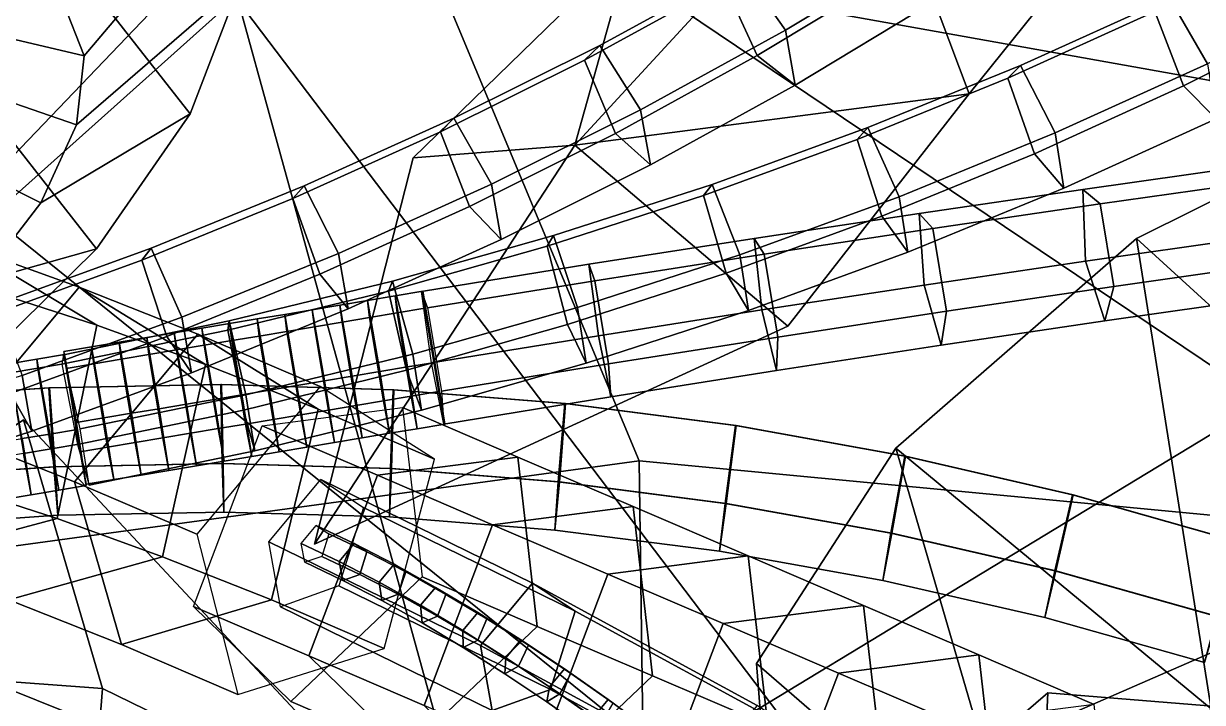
# Model space of a CAD drawing. Header units: metres. Extents: x -219 to 389, y -251 to 301.
# Drawn here: x 121.76 to 146.49, y 33.59 to 47.84 of the extents above; entities that cross this region are included whole.
import ezdxf

# ---------------------------------------------------------------- set-up
doc = ezdxf.new("R2010")
doc.units = ezdxf.units.M

msp = doc.modelspace()

# ---------------------------------------------------------------- linework, layer by layer
at = {"layer": 'Breeder_1InfInt', "color": 3}
for points in [[(129.0201, 41.6698, 412.3151), (129.5992, 41.767, 412.3104), (129.5532, 42.1246, 414.0252), (128.9742, 42.02746, 414.03)], [(128.9742, 42.02746, 414.03), (129.5532, 42.1246, 414.0252), (129.8111, 40.6313, 414.9052), (129.232, 40.5341, 414.91)], [(129.5992, 41.767, 412.3104), (130.1782, 41.8642, 412.3056), (130.1323, 42.2218, 414.0205), (129.5532, 42.1246, 414.0252)], [(129.5532, 42.1246, 414.0252), (130.1323, 42.2218, 414.0205), (130.3901, 40.7285, 414.9005), (129.8111, 40.6313, 414.9052)], [(127.2829, 41.3783, 412.3294), (127.862, 41.4755, 412.3246), (127.8161, 41.8331, 414.0395), (127.237, 41.7359, 414.0443)], [(127.237, 41.7359, 414.0443), (127.8161, 41.8331, 414.0395), (128.0739, 40.3398, 414.9195), (127.4948, 40.2426, 414.9243)], [(127.862, 41.4755, 412.3246), (128.441, 41.5727, 412.3199), (128.3951, 41.9302, 414.0348), (127.8161, 41.8331, 414.0395)], [(127.8161, 41.8331, 414.0395), (128.3951, 41.9302, 414.0348), (128.653, 40.437, 414.9147), (128.0739, 40.3398, 414.9195)], [(128.441, 41.5727, 412.3199), (129.0201, 41.6698, 412.3151), (128.9742, 42.02746, 414.03), (128.3951, 41.9302, 414.0348)], [(128.3951, 41.9302, 414.0348), (128.9742, 42.02746, 414.03), (129.232, 40.5341, 414.91), (128.653, 40.437, 414.9147)], [(129.8912, 40.01818, 412.1329), (130.4702, 40.1153, 412.1282), (130.1782, 41.8642, 412.3056), (129.5992, 41.767, 412.3104)], [(126.1248, 41.184, 412.3389), (126.7039, 41.2811, 412.3342), (126.658, 41.6387, 414.049), (126.0789, 41.5415, 414.0538)], [(126.0789, 41.5415, 414.0538), (126.658, 41.6387, 414.049), (126.9158, 40.1454, 414.929), (126.3367, 40.0483, 414.9338)], [(126.7039, 41.2811, 412.3342), (127.2829, 41.3783, 412.3294), (127.237, 41.7359, 414.0443), (126.658, 41.6387, 414.049)], [(126.658, 41.6387, 414.049), (127.237, 41.7359, 414.0443), (127.4948, 40.2426, 414.9243), (126.9158, 40.1454, 414.929)], [(128.154, 39.7266, 412.1472), (128.7331, 39.8238, 412.1425), (128.441, 41.5727, 412.3199), (127.862, 41.4755, 412.3246)], [(128.7331, 39.8238, 412.1425), (129.3121, 39.921, 412.1377), (129.0201, 41.6698, 412.3151), (128.441, 41.5727, 412.3199)], [(129.3121, 39.921, 412.1377), (129.8912, 40.01818, 412.1329), (129.5992, 41.767, 412.3104), (129.0201, 41.6698, 412.3151)], [(124.3877, 40.8924, 412.3532), (124.9667, 40.9896, 412.3484), (124.9208, 41.3472, 414.0633), (124.3418, 41.25, 414.0681)], [(124.3418, 41.25, 414.0681), (124.9208, 41.3472, 414.0633), (125.1786, 39.8539, 414.9433), (124.5996, 39.7567, 414.9481)], [(124.9667, 40.9896, 412.3484), (125.5458, 41.08684, 412.3437), (125.4999, 41.4444, 414.0586), (124.9208, 41.3472, 414.0633)], [(124.9208, 41.3472, 414.0633), (125.4999, 41.4444, 414.0586), (125.7577, 39.9511, 414.9385), (125.1786, 39.8539, 414.9433)], [(125.5458, 41.08684, 412.3437), (126.1248, 41.184, 412.3389), (126.0789, 41.5415, 414.0538), (125.4999, 41.4444, 414.0586)], [(125.4999, 41.4444, 414.0586), (126.0789, 41.5415, 414.0538), (126.3367, 40.0483, 414.9338), (125.7577, 39.9511, 414.9385)], [(126.9959, 39.5323, 412.1567), (127.575, 39.6294, 412.152), (127.2829, 41.3783, 412.3294), (126.7039, 41.2811, 412.3342)], [(127.575, 39.6294, 412.152), (128.154, 39.7266, 412.1472), (127.862, 41.4755, 412.3246), (127.2829, 41.3783, 412.3294)], [(123.2296, 40.6981, 412.3627), (123.8086, 40.7953, 412.358), (123.7627, 41.1528, 414.0728), (123.1837, 41.05571, 414.0776)], [(123.1837, 41.05571, 414.0776), (123.7627, 41.1528, 414.0728), (124.0206, 39.6596, 414.9528), (123.4415, 39.5624, 414.9576)], [(123.8086, 40.7953, 412.358), (124.3877, 40.8924, 412.3532), (124.3418, 41.25, 414.0681), (123.7627, 41.1528, 414.0728)], [(123.7627, 41.1528, 414.0728), (124.3418, 41.25, 414.0681), (124.5996, 39.7567, 414.9481), (124.0206, 39.6596, 414.9528)], [(125.2588, 39.2407, 412.171), (125.8378, 39.3379, 412.1663), (125.5458, 41.08684, 412.3437), (124.9667, 40.9896, 412.3484)], [(125.8378, 39.3379, 412.1663), (126.4169, 39.4351, 412.1615), (126.1248, 41.184, 412.3389), (125.5458, 41.08684, 412.3437)], [(126.4169, 39.4351, 412.1615), (126.9959, 39.5323, 412.1567), (126.7039, 41.2811, 412.3342), (126.1248, 41.184, 412.3389)], [(122.0552, 40.6061, 412.4762), (122.6342, 40.7033, 412.4715), (122.6166, 40.8934, 414.2133), (122.0376, 40.7962, 414.2181)], [(122.0376, 40.7962, 414.2181), (122.6166, 40.8934, 414.2133), (122.8863, 39.322, 414.9406), (122.3073, 39.2248, 414.9453)], [(122.6506, 40.6009, 412.3675), (123.2296, 40.6981, 412.3627), (123.1837, 41.05571, 414.0776), (122.6046, 40.9585, 414.0824)], [(122.6046, 40.9585, 414.0824), (123.1837, 41.05571, 414.0776), (123.4415, 39.5624, 414.9576), (122.8625, 39.4652, 414.9623)], [(124.1007, 39.04642, 412.1805), (124.6797, 39.1436, 412.1758), (124.3877, 40.8924, 412.3532), (123.8086, 40.7953, 412.358)], [(124.6797, 39.1436, 412.1758), (125.2588, 39.2407, 412.171), (124.9667, 40.9896, 412.3484), (124.3877, 40.8924, 412.3532)], [(121.4761, 40.5089, 412.481), (122.0552, 40.6061, 412.4762), (122.0376, 40.7962, 414.2181), (121.4585, 40.699, 414.2229)], [(121.4585, 40.699, 414.2229), (122.0376, 40.7962, 414.2181), (122.3073, 39.2248, 414.9453), (121.7282, 39.1277, 414.9501)], [(121.7569, 38.8183, 412.1154), (122.3359, 38.9154, 412.1106), (122.0552, 40.6061, 412.4762), (121.4761, 40.5089, 412.481)], [(122.3359, 38.9154, 412.1106), (122.9149, 39.01266, 412.1058), (122.6342, 40.7033, 412.4715), (122.0552, 40.6061, 412.4762)], [(122.9426, 38.852, 412.1901), (123.5216, 38.9492, 412.1853), (123.2296, 40.6981, 412.3627), (122.6506, 40.6009, 412.3675)], [(123.5216, 38.9492, 412.1853), (124.1007, 39.04642, 412.1805), (123.8086, 40.7953, 412.358), (123.2296, 40.6981, 412.3627)], [(129.232, 40.5341, 414.91), (129.8111, 40.6313, 414.9052), (130.0187, 39.3369, 413.7424), (129.4397, 39.2397, 413.7472)], [(129.8111, 40.6313, 414.9052), (130.3901, 40.7285, 414.9005), (130.5978, 39.4341, 413.7376), (130.0187, 39.3369, 413.7424)], [(127.4948, 40.2426, 414.9243), (128.0739, 40.3398, 414.9195), (128.2816, 39.04543, 413.7567), (127.7025, 38.9482, 413.7614)], [(128.0739, 40.3398, 414.9195), (128.653, 40.437, 414.9147), (128.8606, 39.1426, 413.7519), (128.2816, 39.04543, 413.7567)], [(128.653, 40.437, 414.9147), (129.232, 40.5341, 414.91), (129.4397, 39.2397, 413.7472), (128.8606, 39.1426, 413.7519)], [(126.3367, 40.0483, 414.9338), (126.9158, 40.1454, 414.929), (127.1235, 38.851, 413.7662), (126.5444, 38.7539, 413.771)], [(126.9158, 40.1454, 414.929), (127.4948, 40.2426, 414.9243), (127.7025, 38.9482, 413.7614), (127.1235, 38.851, 413.7662)], [(130.0187, 39.3369, 413.7424), (130.5978, 39.4341, 413.7376), (130.4702, 40.1153, 412.1282), (129.8912, 40.01818, 412.1329)], [(124.5996, 39.7567, 414.9481), (125.1786, 39.8539, 414.9433), (125.3863, 38.5595, 413.7805), (124.8073, 38.4623, 413.7852)], [(125.1786, 39.8539, 414.9433), (125.7577, 39.9511, 414.9385), (125.9654, 38.6567, 413.7757), (125.3863, 38.5595, 413.7805)], [(125.7577, 39.9511, 414.9385), (126.3367, 40.0483, 414.9338), (126.5444, 38.7539, 413.771), (125.9654, 38.6567, 413.7757)], [(128.8606, 39.1426, 413.7519), (129.4397, 39.2397, 413.7472), (129.3121, 39.921, 412.1377), (128.7331, 39.8238, 412.1425)], [(129.4397, 39.2397, 413.7472), (130.0187, 39.3369, 413.7424), (129.8912, 40.01818, 412.1329), (129.3121, 39.921, 412.1377)], [(123.4415, 39.5624, 414.9576), (124.0206, 39.6596, 414.9528), (124.2282, 38.3652, 413.79), (123.6492, 38.268, 413.7948)], [(124.0206, 39.6596, 414.9528), (124.5996, 39.7567, 414.9481), (124.8073, 38.4623, 413.7852), (124.2282, 38.3652, 413.79)], [(127.1235, 38.851, 413.7662), (127.7025, 38.9482, 413.7614), (127.575, 39.6294, 412.152), (126.9959, 39.5323, 412.1567)], [(127.7025, 38.9482, 413.7614), (128.2816, 39.04543, 413.7567), (128.154, 39.7266, 412.1472), (127.575, 39.6294, 412.152)], [(128.2816, 39.04543, 413.7567), (128.8606, 39.1426, 413.7519), (128.7331, 39.8238, 412.1425), (128.154, 39.7266, 412.1472)], [(122.8625, 39.4652, 414.9623), (123.4415, 39.5624, 414.9576), (123.6492, 38.268, 413.7948), (123.0701, 38.1708, 413.7995)], [(125.3863, 38.5595, 413.7805), (125.9654, 38.6567, 413.7757), (125.8378, 39.3379, 412.1663), (125.2588, 39.2407, 412.171)], [(125.9654, 38.6567, 413.7757), (126.5444, 38.7539, 413.771), (126.4169, 39.4351, 412.1615), (125.8378, 39.3379, 412.1663)], [(126.5444, 38.7539, 413.771), (127.1235, 38.851, 413.7662), (126.9959, 39.5323, 412.1567), (126.4169, 39.4351, 412.1615)], [(121.1492, 39.03054, 414.9548), (121.7282, 39.1277, 414.9501), (121.9154, 37.9478, 413.6279), (121.3363, 37.8506, 413.6327)], [(121.7282, 39.1277, 414.9501), (122.3073, 39.2248, 414.9453), (122.4944, 38.04497, 413.6231), (121.9154, 37.9478, 413.6279)], [(122.3073, 39.2248, 414.9453), (122.8863, 39.322, 414.9406), (123.0735, 38.1421, 413.6184), (122.4944, 38.04497, 413.6231)], [(124.2282, 38.3652, 413.79), (124.8073, 38.4623, 413.7852), (124.6797, 39.1436, 412.1758), (124.1007, 39.04642, 412.1805)], [(124.8073, 38.4623, 413.7852), (125.3863, 38.5595, 413.7805), (125.2588, 39.2407, 412.171), (124.6797, 39.1436, 412.1758)], [(121.9154, 37.9478, 413.6279), (122.4944, 38.04497, 413.6231), (122.3359, 38.9154, 412.1106), (121.7569, 38.8183, 412.1154)], [(122.4944, 38.04497, 413.6231), (123.0735, 38.1421, 413.6184), (122.9149, 39.01266, 412.1058), (122.3359, 38.9154, 412.1106)], [(123.0701, 38.1708, 413.7995), (123.6492, 38.268, 413.7948), (123.5216, 38.9492, 412.1853), (122.9426, 38.852, 412.1901)], [(123.6492, 38.268, 413.7948), (124.2282, 38.3652, 413.79), (124.1007, 39.04642, 412.1805), (123.5216, 38.9492, 412.1853)], [(121.3363, 37.8506, 413.6327), (121.9154, 37.9478, 413.6279), (121.7569, 38.8183, 412.1154), (121.1778, 38.7211, 412.1201)]]:
    msp.add_3dface(points, dxfattribs=at)
at = {"layer": 'Breeder_1Pdcel', "color": 3}
for points in [[(137.7448, 47.6967, 417.1733), (140.6866, 49.4674, 418.2956), (139.7007, 50.7316, 418.8863), (136.8228, 49.00234, 417.7892)], [(136.4563, 48.6744, 419.43), (139.2945, 50.3811, 420.5084), (140.0255, 48.8971, 420.9353), (137.1484, 47.163, 419.8434)], [(145.8034, 48.376, 410.7844), (148.849, 49.9012, 409.8495), (149.7151, 48.556, 410.4736), (146.6013, 46.9937, 411.43)], [(146.0965, 46.5281, 408.7137), (149.1413, 48.05811, 407.7842), (148.4964, 49.5952, 408.1969), (145.4931, 48.08989, 409.1152)], [(137.9491, 46.5428, 418.4621), (140.8903, 48.3165, 419.5811), (140.6866, 49.4674, 418.2956), (137.7448, 47.6967, 417.1733)], [(133.85, 47.3732, 416.7969), (136.8228, 49.00234, 417.7892), (136.4563, 48.6744, 419.43), (133.5247, 47.06659, 418.455)], [(134.7057, 46.02837, 416.1581), (137.7448, 47.6967, 417.1733), (136.8228, 49.00234, 417.7892), (133.85, 47.3732, 416.7969)], [(137.1484, 47.163, 419.8434), (140.0255, 48.8971, 420.9353), (140.8903, 48.3165, 419.5811), (137.9491, 46.5428, 418.4621)], [(133.5247, 47.06659, 418.455), (136.4563, 48.6744, 419.43), (137.1484, 47.163, 419.8434), (134.1763, 45.5292, 418.8564)], [(142.409, 46.691, 409.927), (145.4931, 48.08989, 409.1152), (145.8034, 48.376, 410.7844), (142.6756, 46.9587, 411.6112)], [(142.6756, 46.9587, 411.6112), (145.8034, 48.376, 410.7844), (146.6013, 46.9937, 411.43), (143.4032, 45.5417, 412.2762)], [(142.9694, 45.1061, 409.5353), (146.0965, 46.5281, 408.7137), (145.4931, 48.08989, 409.1152), (142.409, 46.691, 409.927)], [(146.7852, 45.8345, 410.131), (149.8985, 47.3997, 409.1778), (149.1413, 48.05811, 407.7842), (146.0965, 46.5281, 408.7137)], [(134.9105, 44.8715, 417.4502), (137.9491, 46.5428, 418.4621), (137.7448, 47.6967, 417.1733), (134.7057, 46.02837, 416.1581)], [(130.7894, 45.8484, 415.9118), (133.85, 47.3732, 416.7969), (133.5247, 47.06659, 418.455), (130.5067, 45.5616, 417.5858)], [(131.5766, 44.4664, 415.2525), (134.7057, 46.02837, 416.1581), (133.85, 47.3732, 416.7969), (130.7894, 45.8484, 415.9118)], [(130.5067, 45.5616, 417.5858), (133.5247, 47.06659, 418.455), (134.1763, 45.5292, 418.8564), (131.1166, 43.9997, 417.9766)], [(134.1763, 45.5292, 418.8564), (137.1484, 47.163, 419.8434), (137.9491, 46.5428, 418.4621), (134.9105, 44.8715, 417.4502)], [(139.2515, 45.402, 410.6304), (142.409, 46.691, 409.927), (142.6756, 46.9587, 411.6112), (139.4732, 45.6527, 412.3282)], [(139.4732, 45.6527, 412.3282), (142.6756, 46.9587, 411.6112), (143.4032, 45.5417, 412.2762), (140.1284, 44.2034, 413.0099)], [(143.4032, 45.5417, 412.2762), (146.6013, 46.9937, 411.43), (146.7852, 45.8345, 410.131), (143.5875, 44.3795, 410.9738)], [(139.7677, 43.7954, 410.247), (142.9694, 45.1061, 409.5353), (142.409, 46.691, 409.927), (139.2515, 45.402, 410.6304)], [(143.5875, 44.3795, 410.9738), (146.7852, 45.8345, 410.131), (146.0965, 46.5281, 408.7137), (142.9694, 45.1061, 409.5353)], [(131.7818, 43.3066, 416.5479), (134.9105, 44.8715, 417.4502), (134.7057, 46.02837, 416.1581), (131.5766, 44.4664, 415.2525)], [(127.6484, 44.4314, 415.1361), (130.7894, 45.8484, 415.9118), (130.5067, 45.5616, 417.5858), (127.4096, 44.163, 416.8244)], [(128.3649, 43.01476, 414.4587), (131.5766, 44.4664, 415.2525), (130.7894, 45.8484, 415.9118), (127.6484, 44.4314, 415.1361)], [(127.4096, 44.163, 416.8244), (130.5067, 45.5616, 417.5858), (131.1166, 43.9997, 417.9766), (127.9764, 42.578, 417.2061)], [(131.1166, 43.9997, 417.9766), (134.1763, 45.5292, 418.8564), (134.9105, 44.8715, 417.4502), (131.7818, 43.3066, 416.5479)], [(136.0282, 44.2259, 411.2237), (139.2515, 45.402, 410.6304), (139.4732, 45.6527, 412.3282), (136.2038, 44.4612, 412.9335)], [(136.2038, 44.4612, 412.9335), (139.4732, 45.6527, 412.3282), (140.1284, 44.2034, 413.0099), (136.7849, 42.9822, 413.6295)], [(140.1284, 44.2034, 413.0099), (143.4032, 45.5417, 412.2762), (143.5875, 44.3795, 410.9738), (140.3132, 43.03831, 411.7043)], [(136.4991, 42.5993, 410.847), (139.7677, 43.7954, 410.247), (139.2515, 45.402, 410.6304), (136.0282, 44.2259, 411.2237)], [(140.3132, 43.03831, 411.7043), (143.5875, 44.3795, 410.9738), (142.9694, 45.1061, 409.5353), (139.7677, 43.7954, 410.247)], [(144.3478, 44.05415, 413.9526), (147.8257, 44.5467, 414.799), (147.3838, 44.8382, 416.4465), (143.9834, 44.3578, 415.6213)], [(143.9834, 44.3578, 415.6213), (147.3838, 44.8382, 416.4465), (147.3948, 43.3258, 417.2873), (144.0426, 42.8485, 416.4747)], [(144.6369, 42.3227, 413.7769), (148.114, 42.8197, 414.6238), (147.8257, 44.5467, 414.799), (144.3478, 44.05415, 413.9526)], [(124.4345, 43.1257, 414.4715), (127.6484, 44.4314, 415.1361), (127.4096, 44.163, 416.8244), (124.241, 42.8743, 416.1726)], [(125.0785, 41.6767, 413.7785), (128.3649, 43.01476, 414.4587), (127.6484, 44.4314, 415.1361), (124.4345, 43.1257, 414.4715)], [(128.5707, 41.852, 415.7573), (131.7818, 43.3066, 416.5479), (131.5766, 44.4664, 415.2525), (128.3649, 43.01476, 414.4587)], [(132.7468, 43.1656, 411.7054), (136.0282, 44.2259, 411.2237), (136.2038, 44.4612, 412.9335), (132.8754, 43.3871, 413.4257)], [(132.8754, 43.3871, 413.4257), (136.2038, 44.4612, 412.9335), (136.7849, 42.9822, 413.6295), (133.3807, 41.8809, 414.1334)], [(140.8357, 43.5383, 413.2787), (144.3478, 44.05415, 413.9526), (143.9834, 44.3578, 415.6213), (140.5497, 43.8546, 414.9648)], [(140.5497, 43.8546, 414.9648), (143.9834, 44.3578, 415.6213), (144.0426, 42.8485, 416.4747), (140.6579, 42.3489, 415.8284)], [(124.241, 42.8743, 416.1726), (127.4096, 44.163, 416.8244), (127.9764, 42.578, 417.2061), (124.7634, 41.2676, 416.5468)], [(133.1715, 41.5204, 411.334), (136.4991, 42.5993, 410.847), (136.0282, 44.2259, 411.2237), (132.7468, 43.1656, 411.7054)], [(136.7849, 42.9822, 413.6295), (140.1284, 44.2034, 413.0099), (140.3132, 43.03831, 411.7043), (136.9702, 41.8141, 412.3205)], [(141.1255, 41.8025, 413.1025), (144.6369, 42.3227, 413.7769), (144.3478, 44.05415, 413.9526), (140.8357, 43.5383, 413.2787)], [(127.9764, 42.578, 417.2061), (131.1166, 43.9997, 417.9766), (131.7818, 43.3066, 416.5479), (128.5707, 41.852, 415.7573)], [(136.9702, 41.8141, 412.3205), (140.3132, 43.03831, 411.7043), (139.7677, 43.7954, 410.247), (136.4991, 42.5993, 410.847)], [(137.2977, 43.00053, 412.7787), (140.8357, 43.5383, 413.2787), (140.5497, 43.8546, 414.9648), (137.0911, 43.3301, 414.4784)], [(137.0911, 43.3301, 414.4784), (140.5497, 43.8546, 414.9648), (140.6579, 42.3489, 415.8284), (137.2488, 41.8282, 415.3499)], [(137.5882, 41.2603, 412.6022), (141.1255, 41.8025, 413.1025), (140.8357, 43.5383, 413.2787), (137.2977, 43.00053, 412.7787)], [(129.4154, 42.2236, 412.0745), (132.7468, 43.1656, 411.7054), (132.8754, 43.3871, 413.4257), (129.496, 42.4329, 413.8036)], [(129.496, 42.4329, 413.8036), (132.8754, 43.3871, 413.4257), (133.3807, 41.8809, 414.1334), (129.9239, 40.9022, 414.5205)], [(133.7423, 42.442, 412.4541), (137.2977, 43.00053, 412.7787), (137.0911, 43.3301, 414.4784), (133.6158, 42.7853, 414.1634)], [(133.6158, 42.7853, 414.1634), (137.0911, 43.3301, 414.4784), (137.2488, 41.8282, 415.3499), (133.8234, 41.2876, 415.0403)], [(144.0426, 42.8485, 416.4747), (147.3948, 43.3258, 417.2873), (147.8435, 42.08545, 416.1672), (144.4442, 41.598, 415.3413)], [(121.1556, 41.9345, 413.9198), (124.4345, 43.1257, 414.4715), (124.241, 42.8743, 416.1726), (121.0083, 41.6985, 415.6321)], [(121.7252, 40.4557, 413.2137), (125.0785, 41.6767, 413.7785), (124.4345, 43.1257, 414.4715), (121.1556, 41.9345, 413.9198)], [(129.7928, 40.5616, 411.7066), (133.1715, 41.5204, 411.334), (132.7468, 43.1656, 411.7054), (129.4154, 42.2236, 412.0745)], [(121.0083, 41.6985, 415.6321), (124.241, 42.8743, 416.1726), (124.7634, 41.2676, 416.5468), (121.4853, 40.0717, 416.0003)], [(125.2848, 40.511, 415.0804), (128.5707, 41.852, 415.7573), (128.3649, 43.01476, 414.4587), (125.0785, 41.6767, 413.7785)], [(133.3807, 41.8809, 414.1334), (136.7849, 42.9822, 413.6295), (136.9702, 41.8141, 412.3205), (133.5664, 40.7098, 412.8212)], [(134.0336, 40.6975, 412.2771), (137.5882, 41.2603, 412.6022), (137.2977, 43.00053, 412.7787), (133.7423, 42.442, 412.4541)], [(140.6579, 42.3489, 415.8284), (144.0426, 42.8485, 416.4747), (144.4442, 41.598, 415.3413), (141.0117, 41.08791, 414.6841)], [(144.4442, 41.598, 415.3413), (147.8435, 42.08545, 416.1672), (148.114, 42.8197, 414.6238), (144.6369, 42.3227, 413.7769)], [(124.7634, 41.2676, 416.5468), (127.9764, 42.578, 417.2061), (128.5707, 41.852, 415.7573), (125.2848, 40.511, 415.0804)], [(130.2364, 41.8738, 412.3066), (133.7423, 42.442, 412.4541), (133.6158, 42.7853, 414.1634), (130.1096, 42.218, 414.0201)], [(130.1096, 42.218, 414.0201), (133.6158, 42.7853, 414.1634), (133.8234, 41.2876, 415.0403), (130.3177, 40.7165, 414.8992)], [(133.5664, 40.7098, 412.8212), (136.9702, 41.8141, 412.3205), (136.4991, 42.5993, 410.847), (133.1715, 41.5204, 411.334)], [(126.0418, 41.4022, 412.3301), (129.4154, 42.2236, 412.0745), (129.496, 42.4329, 413.8036), (126.0736, 41.601, 414.0664)], [(126.0736, 41.601, 414.0664), (129.496, 42.4329, 413.8036), (129.9239, 40.9022, 414.5205), (126.423, 40.04864, 414.7898)], [(130.5284, 40.1249, 412.1292), (134.0336, 40.6975, 412.2771), (133.7423, 42.442, 412.4541), (130.2364, 41.8738, 412.3066)], [(137.2488, 41.8282, 415.3499), (140.6579, 42.3489, 415.8284), (141.0117, 41.08791, 414.6841), (137.5543, 40.5563, 414.1969)], [(141.0117, 41.08791, 414.6841), (144.4442, 41.598, 415.3413), (144.6369, 42.3227, 413.7769), (141.1255, 41.8025, 413.1025)], [(126.3712, 39.725, 411.9641), (129.7928, 40.5616, 411.7066), (129.4154, 42.2236, 412.0745), (126.0418, 41.4022, 412.3301)], [(129.9239, 40.9022, 414.5205), (133.3807, 41.8809, 414.1334), (133.5664, 40.7098, 412.8212), (130.1101, 39.7282, 413.2049)], [(133.8234, 41.2876, 415.0403), (137.2488, 41.8282, 415.3499), (137.5543, 40.5563, 414.1969), (134.0802, 40.00468, 413.8812)], [(121.932, 39.2871, 414.5189), (125.2848, 40.511, 415.0804), (125.0785, 41.6767, 413.7785), (121.7252, 40.4557, 413.2137)], [(122.5621, 40.6898, 412.4733), (126.0418, 41.4022, 412.3301), (126.0736, 41.601, 414.0664), (122.594, 40.8892, 414.2139)], [(122.594, 40.8892, 414.2139), (126.0736, 41.601, 414.0664), (126.423, 40.04864, 414.7898), (122.9443, 39.3328, 414.9391)], [(137.5543, 40.5563, 414.1969), (141.0117, 41.08791, 414.6841), (141.1255, 41.8025, 413.1025), (137.5882, 41.2603, 412.6022)], [(122.8923, 39.00844, 412.1064), (126.3712, 39.725, 411.9641), (126.0418, 41.4022, 412.3301), (122.5621, 40.6898, 412.4733)], [(130.1101, 39.7282, 413.2049), (133.5664, 40.7098, 412.8212), (133.1715, 41.5204, 411.334), (129.7928, 40.5616, 411.7066)], [(121.4853, 40.0717, 416.0003), (124.7634, 41.2676, 416.5468), (125.2848, 40.511, 415.0804), (121.932, 39.2871, 414.5189)], [(130.3177, 40.7165, 414.8992), (133.8234, 41.2876, 415.0403), (134.0802, 40.00468, 413.8812), (130.5751, 39.4303, 413.7373)], [(134.0802, 40.00468, 413.8812), (137.5543, 40.5563, 414.1969), (137.5882, 41.2603, 412.6022), (134.0336, 40.6975, 412.2771)], [(126.423, 40.04864, 414.7898), (129.9239, 40.9022, 414.5205), (130.1101, 39.7282, 413.2049), (126.6097, 38.8716, 413.4709)], [(130.5751, 39.4303, 413.7373), (134.0802, 40.00468, 413.8812), (134.0336, 40.6975, 412.2771), (130.5284, 40.1249, 412.1292)], [(118.5205, 38.183, 414.074), (121.932, 39.2871, 414.5189), (121.7252, 40.4557, 413.2137), (118.3131, 39.3546, 412.7655)], [(126.6097, 38.8716, 413.4709), (130.1101, 39.7282, 413.2049), (129.7928, 40.5616, 411.7066), (126.3712, 39.725, 411.9641)], [(118.8716, 38.2979, 412.0898), (122.395, 38.5388, 412.0644), (122.2863, 40.197, 412.5922), (118.6811, 39.9527, 412.6197)], [(118.6811, 39.9527, 412.6197), (122.2863, 40.197, 412.5922), (122.3009, 40.1966, 414.3652), (118.6958, 39.9523, 414.3971)], [(118.6958, 39.9523, 414.3971), (122.3009, 40.1966, 414.3652), (122.4183, 38.5382, 414.8905), (118.8949, 38.2973, 414.923)], [(122.395, 38.5388, 412.0644), (125.9261, 38.6065, 412.0388), (125.899, 40.2641, 412.5646), (122.2863, 40.197, 412.5922)], [(122.2863, 40.197, 412.5922), (125.899, 40.2641, 412.5646), (125.9135, 40.2637, 414.3332), (122.3009, 40.1966, 414.3652)], [(122.3009, 40.1966, 414.3652), (125.9135, 40.2637, 414.3332), (125.9494, 38.6059, 414.8578), (122.4183, 38.5382, 414.8905)], [(125.9261, 38.6065, 412.0388), (129.4563, 38.5008, 412.0132), (129.5104, 40.1538, 412.5371), (125.899, 40.2641, 412.5646)], [(125.899, 40.2641, 412.5646), (129.5104, 40.1538, 412.5371), (129.525, 40.1534, 414.3011), (125.9135, 40.2637, 414.3332)], [(125.9135, 40.2637, 414.3332), (129.525, 40.1534, 414.3011), (129.4795, 38.5003, 414.8251), (125.9494, 38.6059, 414.8578)], [(129.4563, 38.5008, 412.0132), (132.9772, 38.2221, 411.9877), (133.112, 39.8665, 412.5095), (129.5104, 40.1538, 412.5371)], [(129.525, 40.1534, 414.3011), (133.1265, 39.8661, 414.2691), (133.0003, 38.2215, 414.7925), (129.4795, 38.5003, 414.8251)], [(129.5104, 40.1538, 412.5371), (133.112, 39.8665, 412.5095), (133.1265, 39.8661, 414.2691), (129.525, 40.1534, 414.3011)], [(118.1501, 38.993, 415.5679), (121.4853, 40.0717, 416.0003), (121.932, 39.2871, 414.5189), (118.5205, 38.183, 414.074)], [(122.9443, 39.3328, 414.9391), (126.423, 40.04864, 414.7898), (126.6097, 38.8716, 413.4709), (123.1314, 38.1529, 413.6169)], [(132.9772, 38.2221, 411.9877), (136.4802, 37.7709, 411.9622), (136.6949, 39.4028, 412.4821), (133.112, 39.8665, 412.5095)], [(133.1265, 39.8661, 414.2691), (136.7094, 39.4024, 414.2373), (136.5033, 37.7703, 414.7599), (133.0003, 38.2215, 414.7925)], [(133.112, 39.8665, 412.5095), (136.6949, 39.4028, 412.4821), (136.7094, 39.4024, 414.2373), (133.1265, 39.8661, 414.2691)], [(123.1314, 38.1529, 413.6169), (126.6097, 38.8716, 413.4709), (126.3712, 39.725, 411.9641), (122.8923, 39.00844, 412.1064)], [(136.4802, 37.7709, 411.9622), (139.9568, 37.1484, 411.937), (140.2507, 38.7638, 412.4549), (136.6949, 39.4028, 412.4821)], [(136.7094, 39.4024, 414.2373), (140.2651, 38.7635, 414.2056), (139.9799, 37.1478, 414.7276), (136.5033, 37.7703, 414.7599)], [(136.6949, 39.4028, 412.4821), (140.2507, 38.7638, 412.4549), (140.2651, 38.7635, 414.2056), (136.7094, 39.4024, 414.2373)], [(122.4762, 37.5195, 413.4767), (125.9571, 37.5876, 413.4479), (125.9261, 38.6065, 412.0388), (122.395, 38.5388, 412.0644)], [(122.4183, 38.5382, 414.8905), (125.9494, 38.6059, 414.8578), (125.9571, 37.5876, 413.4479), (122.4762, 37.5195, 413.4767)], [(125.9571, 37.5876, 413.4479), (129.4374, 37.4848, 413.4192), (129.4563, 38.5008, 412.0132), (125.9261, 38.6065, 412.0388)], [(125.9494, 38.6059, 414.8578), (129.4795, 38.5003, 414.8251), (129.4374, 37.4848, 413.4192), (125.9571, 37.5876, 413.4479)], [(139.9568, 37.1484, 411.937), (143.3989, 36.356, 411.912), (143.7707, 37.9512, 412.4279), (140.2507, 38.7638, 412.4549)], [(140.2651, 38.7635, 414.2056), (143.7851, 37.9509, 414.1741), (143.4218, 36.3554, 414.6955), (139.9799, 37.1478, 414.7276)], [(140.2507, 38.7638, 412.4549), (143.7707, 37.9512, 412.4279), (143.7851, 37.9509, 414.1741), (140.2651, 38.7635, 414.2056)], [(119.0029, 37.2807, 413.5052), (122.4762, 37.5195, 413.4767), (122.395, 38.5388, 412.0644), (118.8716, 38.2979, 412.0898)], [(118.8949, 38.2973, 414.923), (122.4183, 38.5382, 414.8905), (122.4762, 37.5195, 413.4767), (119.0029, 37.2807, 413.5052)], [(129.4374, 37.4848, 413.4192), (132.9086, 37.2113, 413.3905), (132.9772, 38.2221, 411.9877), (129.4563, 38.5008, 412.0132)], [(129.4795, 38.5003, 414.8251), (133.0003, 38.2215, 414.7925), (132.9086, 37.2113, 413.3905), (129.4374, 37.4848, 413.4192)], [(132.9086, 37.2113, 413.3905), (136.3624, 36.7678, 413.3619), (136.4802, 37.7709, 411.9622), (132.9772, 38.2221, 411.9877)], [(133.0003, 38.2215, 414.7925), (136.5033, 37.7703, 414.7599), (136.3624, 36.7678, 413.3619), (132.9086, 37.2113, 413.3905)], [(143.3989, 36.356, 411.912), (146.7979, 35.3957, 411.8873), (147.2464, 36.9669, 412.4012), (143.7707, 37.9512, 412.4279)], [(143.7851, 37.9509, 414.1741), (147.2608, 36.9665, 414.143), (146.8208, 35.3951, 414.6637), (143.4218, 36.3554, 414.6955)], [(143.7707, 37.9512, 412.4279), (147.2464, 36.9669, 412.4012), (147.2608, 36.9665, 414.143), (143.7851, 37.9509, 414.1741)], [(136.3624, 36.7678, 413.3619), (139.7904, 36.1554, 413.3335), (139.9568, 37.1484, 411.937), (136.4802, 37.7709, 411.9622)], [(136.5033, 37.7703, 414.7599), (139.9799, 37.1478, 414.7276), (139.7904, 36.1554, 413.3335), (136.3624, 36.7678, 413.3619)], [(139.7904, 36.1554, 413.3335), (143.1845, 35.3754, 413.3054), (143.3989, 36.356, 411.912), (139.9568, 37.1484, 411.937)], [(139.9799, 37.1478, 414.7276), (143.4218, 36.3554, 414.6955), (143.1845, 35.3754, 413.3054), (139.7904, 36.1554, 413.3335)], [(143.1845, 35.3754, 413.3054), (146.5364, 34.4298, 413.2775), (146.7979, 35.3957, 411.8873), (143.3989, 36.356, 411.912)], [(143.4218, 36.3554, 414.6955), (146.8208, 35.3951, 414.6637), (146.5364, 34.4298, 413.2775), (143.1845, 35.3754, 413.3054)]]:
    msp.add_3dface(points, dxfattribs=at)
at = {"layer": 'Breeder_1Pdncle', "color": 3}
for points in [[(127.9952, 38.2695, 638.6463), (132.4351, 36.09586, 642.4487), (131.3432, 34.7905, 642.9774), (126.9034, 36.9642, 639.175)], [(128.8928, 37.6803, 637.2615), (133.3327, 35.5066, 641.0639), (132.4351, 36.09586, 642.4487), (127.9952, 38.2695, 638.6463)], [(128.3749, 36.03975, 636.9283), (132.8148, 33.866, 640.7307), (133.3327, 35.5066, 641.0639), (128.8928, 37.6803, 637.2615)], [(126.9034, 36.9642, 639.175), (131.3432, 34.7905, 642.9774), (131.5923, 33.426, 641.9066), (127.1525, 35.5997, 638.1041)], [(127.1525, 35.5997, 638.1041), (131.5923, 33.426, 641.9066), (132.8148, 33.866, 640.7307), (128.3749, 36.03975, 636.9283)], [(132.4351, 36.09586, 642.4487), (137.1492, 33.5307, 645.8511), (136.0573, 32.2254, 646.3798), (131.3432, 34.7905, 642.9774)], [(133.3327, 35.5066, 641.0639), (137.9274, 33.0033, 644.3724), (137.1492, 33.5307, 645.8511), (132.4351, 36.09586, 642.4487)], [(132.8148, 33.866, 640.7307), (137.3362, 31.4006, 643.9814), (137.9274, 33.0033, 644.3724), (133.3327, 35.5066, 641.0639)], [(131.3432, 34.7905, 642.9774), (136.0573, 32.2254, 646.3798), (136.1871, 30.9226, 645.215), (131.5923, 33.426, 641.9066)], [(131.5923, 33.426, 641.9066), (136.1871, 30.9226, 645.215), (137.3362, 31.4006, 643.9814), (132.8148, 33.866, 640.7307)]]:
    msp.add_3dface(points, dxfattribs=at)
at = {"layer": 'Breeder_2Pdcel', "color": 3}
for points in [[(125.3309, 52.8246, 270.9468), (126.3311, 51.06073, 267.6817), (123.0324, 47.1586, 269.0448), (122.5869, 48.2778, 270.9485)], [(123.4931, 52.2704, 261.8495), (122.4546, 49.5123, 259.3974), (125.2532, 45.9436, 262.2013), (126.3037, 48.6864, 264.6655)], [(126.3311, 51.06073, 267.6817), (126.3037, 48.6864, 264.6655), (122.8709, 45.7085, 267.3259), (123.0324, 47.1586, 269.0448)], [(117.6556, 49.7631, 261.4951), (116.4018, 48.08684, 260.6475), (120.5011, 46.6643, 257.7439), (122.4546, 49.5123, 259.3974)], [(122.4546, 49.5123, 259.3974), (120.5011, 46.6643, 257.7439), (123.2878, 43.1108, 260.5359), (125.2532, 45.9436, 262.2013)], [(122.5869, 48.2778, 270.9485), (123.0324, 47.1586, 269.0448), (118.2407, 48.2863, 267.1125), (118.1244, 49.02427, 268.1679)], [(126.3037, 48.6864, 264.6655), (125.2532, 45.9436, 262.2013), (122.1166, 44.0746, 265.9645), (122.8709, 45.7085, 267.3259)], [(123.0324, 47.1586, 269.0448), (122.8709, 45.7085, 267.3259), (118.0085, 47.3892, 266.2025), (118.2407, 48.2863, 267.1125)], [(122.8709, 45.7085, 267.3259), (122.1166, 44.0746, 265.9645), (117.4479, 46.4216, 265.5306), (118.0085, 47.3892, 266.2025)], [(120.5011, 46.6643, 257.7439), (117.8327, 44.01317, 257.0545), (120.6075, 40.4748, 259.8345), (123.2878, 43.1108, 260.5359)], [(122.1166, 44.0746, 265.9645), (120.8437, 42.4225, 265.0978), (116.6123, 45.4803, 265.1664), (117.4479, 46.4216, 265.5306)], [(125.2532, 45.9436, 262.2013), (123.2878, 43.1108, 260.5359), (120.8437, 42.4225, 265.0978), (122.1166, 44.0746, 265.9645)], [(123.2878, 43.1108, 260.5359), (120.6075, 40.4748, 259.8345), (119.1789, 40.9204, 264.8131), (120.8437, 42.4225, 265.0978)]]:
    msp.add_3dface(points, dxfattribs=at)
at = {"layer": 'Breeder_Intrnd', "color": 3}
for points in [[(121.0979, 42.2159, 625.7924), (123.2943, 41.5063, 628.5762), (120.5201, 43.1703, 631.1872), (118.2081, 43.9149, 628.2509)], [(120.5201, 43.1703, 631.1872), (122.9241, 42.3045, 634.0145), (120.3339, 39.2079, 635.2687), (117.9299, 40.07367, 632.4414)], [(123.2943, 41.5063, 628.5762), (125.5778, 40.6818, 631.2565), (122.9241, 42.3045, 634.0145), (120.5201, 43.1703, 631.1872)], [(122.9241, 42.3045, 634.0145), (125.4142, 41.3199, 636.7259), (122.824, 38.2232, 637.9801), (120.3339, 39.2079, 635.2687)], [(125.5778, 40.6818, 631.2565), (127.9428, 39.7444, 633.8266), (125.4142, 41.3199, 636.7259), (122.9241, 42.3045, 634.0145)], [(120.3366, 38.1388, 625.51), (122.4619, 37.4506, 628.2002), (123.2943, 41.5063, 628.5762), (121.0979, 42.2159, 625.7924)], [(122.4619, 37.4506, 628.2002), (124.6714, 36.6515, 630.7901), (125.5778, 40.6818, 631.2565), (123.2943, 41.5063, 628.5762)], [(125.4142, 41.3199, 636.7259), (127.9844, 40.2186, 639.3149), (125.3942, 37.122, 640.5692), (122.824, 38.2232, 637.9801)], [(127.9428, 39.7444, 633.8266), (130.3838, 38.6966, 636.2804), (127.9844, 40.2186, 639.3149), (125.4142, 41.3199, 636.7259)], [(124.6714, 36.6515, 630.7901), (126.9596, 35.7433, 633.2734), (127.9428, 39.7444, 633.8266), (125.5778, 40.6818, 631.2565)], [(129.7093, 39.7794, 637.4128), (132.1279, 38.7418, 639.8456), (129.1821, 38.3603, 642.6115), (126.7635, 39.398, 640.1786)], [(126.9596, 35.7433, 633.2734), (129.3211, 34.7282, 635.6442), (130.3838, 38.6966, 636.2804), (127.9428, 39.7444, 633.8266)], [(130.1189, 36.2282, 635.491), (132.5374, 35.1905, 637.9238), (132.1279, 38.7418, 639.8456), (129.7093, 39.7794, 637.4128)], [(126.7635, 39.398, 640.1786), (129.1821, 38.3603, 642.6115), (127.7436, 34.5697, 642.4247), (125.325, 35.6074, 639.9919)], [(120.3339, 39.2079, 635.2687), (122.824, 38.2232, 637.9801), (123.8141, 34.8085, 635.8257), (121.4491, 35.7458, 633.2556)], [(132.1279, 38.7418, 639.8456), (134.5464, 37.7041, 642.2784), (131.6006, 37.3226, 645.0443), (129.1821, 38.3603, 642.6115)], [(132.5374, 35.1905, 637.9238), (134.9559, 34.1528, 640.3566), (134.5464, 37.7041, 642.2784), (132.1279, 38.7418, 639.8456)], [(129.1821, 38.3603, 642.6115), (131.6006, 37.3226, 645.0443), (130.1621, 33.532, 644.8575), (127.7436, 34.5697, 642.4247)], [(116.9692, 37.28, 627.7915), (119.1656, 36.5703, 630.5753), (122.4619, 37.4506, 628.2002), (120.3366, 38.1388, 625.51)], [(122.824, 38.2232, 637.9801), (125.3942, 37.122, 640.5692), (126.2551, 33.7606, 638.2796), (123.8141, 34.8085, 635.8257)], [(134.5464, 37.7041, 642.2784), (136.965, 36.6664, 644.7112), (134.0192, 36.2849, 647.4771), (131.6006, 37.3226, 645.0443)], [(134.9559, 34.1528, 640.3566), (137.3745, 33.1151, 642.7894), (136.965, 36.6664, 644.7112), (134.5464, 37.7041, 642.2784)], [(119.1656, 36.5703, 630.5753), (121.4491, 35.7458, 633.2556), (124.6714, 36.6515, 630.7901), (122.4619, 37.4506, 628.2002)], [(131.6006, 37.3226, 645.0443), (134.0192, 36.2849, 647.4771), (132.5806, 32.4943, 647.2903), (130.1621, 33.532, 644.8575)], [(121.4491, 35.7458, 633.2556), (123.8141, 34.8085, 635.8257), (126.9596, 35.7433, 633.2734), (124.6714, 36.6515, 630.7901)], [(136.965, 36.6664, 644.7112), (139.3835, 35.6287, 647.144), (136.4377, 35.2472, 649.9099), (134.0192, 36.2849, 647.4771)], [(137.3745, 33.1151, 642.7894), (139.793, 32.07748, 645.2222), (139.3835, 35.6287, 647.144), (136.965, 36.6664, 644.7112)], [(127.3683, 33.6108, 637.1089), (129.7868, 32.5731, 639.5417), (132.5374, 35.1905, 637.9238), (130.1189, 36.2282, 635.491)], [(134.0192, 36.2849, 647.4771), (136.4377, 35.2472, 649.9099), (134.9992, 31.4566, 649.7231), (132.5806, 32.4943, 647.2903)], [(123.8141, 34.8085, 635.8257), (126.2551, 33.7606, 638.2796), (129.3211, 34.7282, 635.6442), (126.9596, 35.7433, 633.2734)], [(139.3835, 35.6287, 647.144), (141.8021, 34.591, 649.5768), (138.8563, 34.2095, 652.3427), (136.4377, 35.2472, 649.9099)], [(139.793, 32.07748, 645.2222), (142.2116, 31.03979, 647.655), (141.8021, 34.591, 649.5768), (139.3835, 35.6287, 647.144)], [(125.325, 35.6074, 639.9919), (127.7436, 34.5697, 642.4247), (129.7868, 32.5731, 639.5417), (127.3683, 33.6108, 637.1089)], [(129.7868, 32.5731, 639.5417), (132.2054, 31.5354, 641.9745), (134.9559, 34.1528, 640.3566), (132.5374, 35.1905, 637.9238)], [(136.4377, 35.2472, 649.9099), (138.8563, 34.2095, 652.3427), (137.4177, 30.4189, 652.1559), (134.9992, 31.4566, 649.7231)], [(127.7436, 34.5697, 642.4247), (130.1621, 33.532, 644.8575), (132.2054, 31.5354, 641.9745), (129.7868, 32.5731, 639.5417)], [(141.8021, 34.591, 649.5768), (144.2206, 33.5533, 652.0096), (141.2748, 33.1718, 654.7755), (138.8563, 34.2095, 652.3427)], [(142.2116, 31.03979, 647.655), (144.6301, 30.0021, 650.0878), (144.2206, 33.5533, 652.0096), (141.8021, 34.591, 649.5768)], [(132.2054, 31.5354, 641.9745), (134.6239, 30.4977, 644.4073), (137.3745, 33.1151, 642.7894), (134.9559, 34.1528, 640.3566)], [(138.8563, 34.2095, 652.3427), (141.2748, 33.1718, 654.7755), (139.8363, 29.3812, 654.5887), (137.4177, 30.4189, 652.1559)]]:
    msp.add_3dface(points, dxfattribs=at)
at = {"layer": 'Breeder_Leaf', "color": 3}
for points in [[(117.512, 59.8459, 134.8215), (181.554, 100.6618, 109.9923), (166.2345, 45.7714, 123.0788)], [(117.512, 59.8459, 134.8215), (166.2345, 45.7714, 123.0788), (181.554, 100.6618, 109.9923)], [(99.6429, 42.6068, 320.7919), (119.4007, 78.6404, 312.8829), (125.6851, 50.3975, 322.9221)], [(99.6429, 42.6068, 320.7919), (125.6851, 50.3975, 322.9221), (119.4007, 78.6404, 312.8829)], [(86.6703, 61.02448, 245.9122), (135.7924, 56.9503, 270.3163), (107.801, 31.9138, 263.0807)], [(86.6703, 61.02448, 245.9122), (107.801, 31.9138, 263.0807), (135.7924, 56.9503, 270.3163)], [(117.512, 59.8459, 134.8215), (162.5012, 0.5218, 153.1361), (110.5234, 10.5476, 159.4825)], [(117.512, 59.8459, 134.8215), (110.5234, 10.5476, 159.4825), (162.5012, 0.5218, 153.1361)], [(162.5012, 0.5218, 153.1361), (117.512, 59.8459, 134.8215), (166.2345, 45.7714, 123.0788)], [(162.5012, 0.5218, 153.1361), (166.2345, 45.7714, 123.0788), (117.512, 59.8459, 134.8215)], [(158.4239, 59.08526, 323.6628), (156.1259, 44.9504, 340.2223), (125.6851, 50.3975, 322.9221)], [(158.4239, 59.08526, 323.6628), (125.6851, 50.3975, 322.9221), (156.1259, 44.9504, 340.2223)], [(109.0443, 55.1086, 379.2359), (128.8282, 52.6729, 379.0067), (112.5063, 35.6411, 385.5618)], [(109.0443, 55.1086, 379.2359), (112.5063, 35.6411, 385.5618), (128.8282, 52.6729, 379.0067)], [(112.5063, 35.6411, 385.5618), (128.8282, 52.6729, 379.0067), (134.6756, 38.6596, 380.3806)], [(112.5063, 35.6411, 385.5618), (134.6756, 38.6596, 380.3806), (128.8282, 52.6729, 379.0067)], [(128.8282, 52.6729, 379.0067), (152.1158, 37.00588, 365.9248), (134.6756, 38.6596, 380.3806)], [(128.8282, 52.6729, 379.0067), (134.6756, 38.6596, 380.3806), (152.1158, 37.00588, 365.9248)], [(131.3316, 29.9135, 341.9463), (99.6429, 42.6068, 320.7919), (125.6851, 50.3975, 322.9221)], [(131.3316, 29.9135, 341.9463), (125.6851, 50.3975, 322.9221), (99.6429, 42.6068, 320.7919)], [(125.6851, 50.3975, 322.9221), (156.1259, 44.9504, 340.2223), (131.3316, 29.9135, 341.9463)], [(125.6851, 50.3975, 322.9221), (131.3316, 29.9135, 341.9463), (156.1259, 44.9504, 340.2223)], [(145.1114, 43.3261, 632.4597), (151.5281, 46.5173, 629.4617), (151.031, 37.9283, 633.5864)], [(145.1114, 43.3261, 632.4597), (151.031, 37.9283, 633.5864), (151.5281, 46.5173, 629.4617)], [(117.9598, 46.3033, 232.3393), (147.309, 22.6553, 229.5163), (91.9022, 9.04292, 234.9747)], [(117.9598, 46.3033, 232.3393), (91.9022, 9.04292, 234.9747), (147.309, 22.6553, 229.5163)], [(140.0603, 38.925, 635.3339), (145.1114, 43.3261, 632.4597), (146.6813, 33.4577, 637.1877)], [(140.0603, 38.925, 635.3339), (146.6813, 33.4577, 637.1877), (145.1114, 43.3261, 632.4597)], [(146.6813, 33.4577, 637.1877), (145.1114, 43.3261, 632.4597), (151.031, 37.9283, 633.5864)], [(146.6813, 33.4577, 637.1877), (151.031, 37.9283, 633.5864), (145.1114, 43.3261, 632.4597)], [(99.6429, 42.6068, 320.7919), (131.3316, 29.9135, 341.9463), (105.9366, 19.3501, 337.1167)], [(99.6429, 42.6068, 320.7919), (105.9366, 19.3501, 337.1167), (131.3316, 29.9135, 341.9463)], [(114.3918, 34.5484, 559.1145), (121.7533, 39.5224, 554.4991), (123.411, 33.8854, 556.5834)], [(114.3918, 34.5484, 559.1145), (123.411, 33.8854, 556.5834), (121.7533, 39.5224, 554.4991)], [(121.7533, 39.5224, 554.4991), (130.0612, 30.6421, 550.9698), (123.411, 33.8854, 556.5834)], [(121.7533, 39.5224, 554.4991), (123.411, 33.8854, 556.5834), (130.0612, 30.6421, 550.9698)], [(142.8147, 29.4908, 640.4047), (137.1356, 34.4101, 638.1271), (140.0603, 38.925, 635.3339)], [(142.8147, 29.4908, 640.4047), (140.0603, 38.925, 635.3339), (137.1356, 34.4101, 638.1271)], [(142.8147, 29.4908, 640.4047), (140.0603, 38.925, 635.3339), (146.6813, 33.4577, 637.1877)], [(142.8147, 29.4908, 640.4047), (146.6813, 33.4577, 637.1877), (140.0603, 38.925, 635.3339)], [(134.6756, 38.6596, 380.3806), (134.7992, 29.4594, 392.0242), (112.5063, 35.6411, 385.5618)], [(134.6756, 38.6596, 380.3806), (112.5063, 35.6411, 385.5618), (134.7992, 29.4594, 392.0242)], [(152.1158, 37.00588, 365.9248), (134.7992, 29.4594, 392.0242), (134.6756, 38.6596, 380.3806)], [(152.1158, 37.00588, 365.9248), (134.6756, 38.6596, 380.3806), (134.7992, 29.4594, 392.0242)], [(112.5063, 35.6411, 385.5618), (134.7992, 29.4594, 392.0242), (117.6989, 21.5018, 397.6809)], [(112.5063, 35.6411, 385.5618), (117.6989, 21.5018, 397.6809), (134.7992, 29.4594, 392.0242)], [(123.411, 33.8854, 556.5834), (123.2354, 31.5895, 562.1979), (114.3918, 34.5484, 559.1145)], [(123.411, 33.8854, 556.5834), (114.3918, 34.5484, 559.1145), (123.2354, 31.5895, 562.1979)], [(114.3918, 34.5484, 559.1145), (123.2354, 31.5895, 562.1979), (116.0181, 30.09346, 565.4393)], [(114.3918, 34.5484, 559.1145), (116.0181, 30.09346, 565.4393), (123.2354, 31.5895, 562.1979)], [(142.8147, 29.4908, 640.4047), (137.5475, 29.1543, 638.2347), (137.1356, 34.4101, 638.1271)], [(142.8147, 29.4908, 640.4047), (137.1356, 34.4101, 638.1271), (137.5475, 29.1543, 638.2347)], [(130.0612, 30.6421, 550.9698), (123.2354, 31.5895, 562.1979), (123.411, 33.8854, 556.5834)], [(130.0612, 30.6421, 550.9698), (123.411, 33.8854, 556.5834), (123.2354, 31.5895, 562.1979)], [(142.9583, 27.3467, 640.6253), (139.376, 30.4625, 637.4593), (143.248, 33.7978, 636.16)], [(142.9583, 27.3467, 640.6253), (143.248, 33.7978, 636.16), (139.376, 30.4625, 637.4593)], [(142.9583, 27.3467, 640.6253), (143.248, 33.7978, 636.16), (148.5208, 33.3675, 633.2016)], [(142.9583, 27.3467, 640.6253), (148.5208, 33.3675, 633.2016), (143.248, 33.7978, 636.16)]]:
    msp.add_3dface(points, dxfattribs=at)
at = {"layer": 'Breeder_Petiole', "color": 3}
for points in [[(127.8941, 37.3078, 638.2007), (128.6922, 36.9287, 638.9128), (128.3775, 36.5525, 639.0652), (127.5794, 36.9316, 638.353)], [(128.1611, 37.134, 637.8089), (128.9592, 36.7548, 638.5211), (128.6922, 36.9287, 638.9128), (127.8941, 37.3078, 638.2007)], [(128.017, 36.6587, 637.7173), (128.8151, 36.2796, 638.4295), (128.9592, 36.7548, 638.5211), (128.1611, 37.134, 637.8089)], [(127.5794, 36.9316, 638.353), (128.3775, 36.5525, 639.0652), (128.4576, 36.1552, 638.7639), (127.6596, 36.5343, 638.0518)], [(128.6922, 36.9287, 638.9128), (129.5364, 36.492, 639.5783), (129.2218, 36.1158, 639.7307), (128.3775, 36.5525, 639.0652)], [(128.9592, 36.7548, 638.5211), (129.7781, 36.3308, 639.1652), (129.5364, 36.492, 639.5783), (128.6922, 36.9287, 638.9128)], [(127.6596, 36.5343, 638.0518), (128.4576, 36.1552, 638.7639), (128.8151, 36.2796, 638.4295), (128.017, 36.6587, 637.7173)], [(128.8151, 36.2796, 638.4295), (129.6184, 35.8632, 639.0606), (129.7781, 36.3308, 639.1652), (128.9592, 36.7548, 638.5211)], [(128.3775, 36.5525, 639.0652), (129.2218, 36.1158, 639.7307), (129.2765, 35.7312, 639.4081), (128.4576, 36.1552, 638.7639)], [(129.5364, 36.492, 639.5783), (130.4047, 36.00815, 640.1768), (130.09, 35.6319, 640.3292), (129.2218, 36.1158, 639.7307)], [(129.7781, 36.3308, 639.1652), (130.6202, 35.861, 639.7444), (130.4047, 36.00815, 640.1768), (129.5364, 36.492, 639.5783)], [(128.4576, 36.1552, 638.7639), (129.2765, 35.7312, 639.4081), (129.6184, 35.8632, 639.0606), (128.8151, 36.2796, 638.4295)], [(129.2218, 36.1158, 639.7307), (130.09, 35.6319, 640.3292), (130.1186, 35.2613, 639.9872), (129.2765, 35.7312, 639.4081)], [(129.6184, 35.8632, 639.0606), (130.4444, 35.4021, 639.6279), (130.6202, 35.861, 639.7444), (129.7781, 36.3308, 639.1652)], [(130.4047, 36.00815, 640.1768), (131.2923, 35.4796, 640.705), (130.9777, 35.1034, 640.8574), (130.09, 35.6319, 640.3292)], [(130.6202, 35.861, 639.7444), (131.481, 35.3479, 640.2554), (131.2923, 35.4796, 640.705), (130.4047, 36.00815, 640.1768)], [(129.2765, 35.7312, 639.4081), (130.1186, 35.2613, 639.9872), (130.4444, 35.4021, 639.6279), (129.6184, 35.8632, 639.0606)], [(130.09, 35.6319, 640.3292), (130.9777, 35.1034, 640.8574), (130.9794, 34.7483, 640.4983), (130.1186, 35.2613, 639.9872)], [(130.4444, 35.4021, 639.6279), (131.2887, 34.8986, 640.1284), (131.481, 35.3479, 640.2554), (130.6202, 35.861, 639.7444)], [(130.1186, 35.2613, 639.9872), (130.9794, 34.7483, 640.4983), (131.2887, 34.8986, 640.1284), (130.4444, 35.4021, 639.6279)], [(131.2923, 35.4796, 640.705), (132.1945, 34.9093, 641.1602), (131.8798, 34.5331, 641.3125), (130.9777, 35.1034, 640.8574)], [(131.481, 35.3479, 640.2554), (132.3558, 34.7945, 640.6956), (132.1945, 34.9093, 641.1602), (131.2923, 35.4796, 640.705)], [(131.2887, 34.8986, 640.1284), (132.1467, 34.3554, 640.5593), (132.3558, 34.7945, 640.6956), (131.481, 35.3479, 640.2554)], [(130.9777, 35.1034, 640.8574), (131.8798, 34.5331, 641.3125), (131.8542, 34.1948, 640.9384), (130.9794, 34.7483, 640.4983)], [(130.9794, 34.7483, 640.4983), (131.8542, 34.1948, 640.9384), (132.1467, 34.3554, 640.5593), (131.2887, 34.8986, 640.1284)], [(132.1945, 34.9093, 641.1602), (133.1062, 34.3004, 641.5397), (132.7916, 33.9242, 641.6921), (131.8798, 34.5331, 641.3125)], [(132.3558, 34.7945, 640.6956), (133.2398, 34.2036, 641.0624), (133.1062, 34.3004, 641.5397), (132.1945, 34.9093, 641.1602)], [(132.1467, 34.3554, 640.5593), (133.0137, 33.7756, 640.9183), (133.2398, 34.2036, 641.0624), (132.3558, 34.7945, 640.6956)], [(131.8798, 34.5331, 641.3125), (132.7916, 33.9242, 641.6921), (132.7383, 33.6039, 641.3052), (131.8542, 34.1948, 640.9384)], [(131.8542, 34.1948, 640.9384), (132.7383, 33.6039, 641.3052), (133.0137, 33.7756, 640.9183), (132.1467, 34.3554, 640.5593)], [(133.1062, 34.3004, 641.5397), (134.0227, 33.6561, 641.8417), (133.7081, 33.2799, 641.994), (132.7916, 33.9242, 641.6921)], [(133.0137, 33.7756, 640.9183), (133.8851, 33.1623, 641.2036), (134.1284, 33.5784, 641.354), (133.2398, 34.2036, 641.0624)], [(133.2398, 34.2036, 641.0624), (134.1284, 33.5784, 641.354), (134.0227, 33.6561, 641.8417), (133.1062, 34.3004, 641.5397)], [(132.7916, 33.9242, 641.6921), (133.7081, 33.2799, 641.994), (133.6268, 32.9788, 641.5969), (132.7383, 33.6039, 641.3052)], [(132.7383, 33.6039, 641.3052), (133.6268, 32.9788, 641.5969), (133.8851, 33.1623, 641.2036), (133.0137, 33.7756, 640.9183)], [(134.0227, 33.6561, 641.8417), (134.9389, 32.9799, 642.0644), (134.6243, 32.6038, 642.2168), (133.7081, 33.2799, 641.994)], [(134.1284, 33.5784, 641.354), (135.0166, 32.9225, 641.5687), (134.9389, 32.9799, 642.0644), (134.0227, 33.6561, 641.8417)]]:
    msp.add_3dface(points, dxfattribs=at)
at = {"layer": 'Breeder_Stipule', "color": 3}
for points in [[(133.3281, 45.2839, 636.5351), (134.4922, 49.4573, 629.215), (139.4907, 51.9743, 633.5261)], [(133.3281, 45.2839, 636.5351), (139.4907, 51.9743, 633.5261), (134.4922, 49.4573, 629.215)], [(139.4907, 51.9743, 633.5261), (141.5984, 46.359, 636.5541), (133.3281, 45.2839, 636.5351)], [(139.4907, 51.9743, 633.5261), (133.3281, 45.2839, 636.5351), (141.5984, 46.359, 636.5541)], [(145.4957, 51.2062, 632.6986), (141.5984, 46.359, 636.5541), (139.4907, 51.9743, 633.5261)], [(145.4957, 51.2062, 632.6986), (139.4907, 51.9743, 633.5261), (141.5984, 46.359, 636.5541)], [(133.3281, 45.2839, 636.5351), (129.9338, 45.01704, 630.5612), (134.4922, 49.4573, 629.215)], [(133.3281, 45.2839, 636.5351), (134.4922, 49.4573, 629.215), (129.9338, 45.01704, 630.5612)], [(133.3281, 45.2839, 636.5351), (141.5984, 46.359, 636.5541), (137.7952, 41.4903, 639.4603)], [(133.3281, 45.2839, 636.5351), (137.7952, 41.4903, 639.4603), (141.5984, 46.359, 636.5541)], [(127.8616, 36.9143, 638.0276), (129.9338, 45.01704, 630.5612), (133.3281, 45.2839, 636.5351)], [(127.8616, 36.9143, 638.0276), (133.3281, 45.2839, 636.5351), (129.9338, 45.01704, 630.5612)], [(133.3281, 45.2839, 636.5351), (137.7952, 41.4903, 639.4603), (127.8616, 36.9143, 638.0276)], [(133.3281, 45.2839, 636.5351), (127.8616, 36.9143, 638.0276), (137.7952, 41.4903, 639.4603)]]:
    msp.add_3dface(points, dxfattribs=at)

doc.saveas('drawing.dxf')
